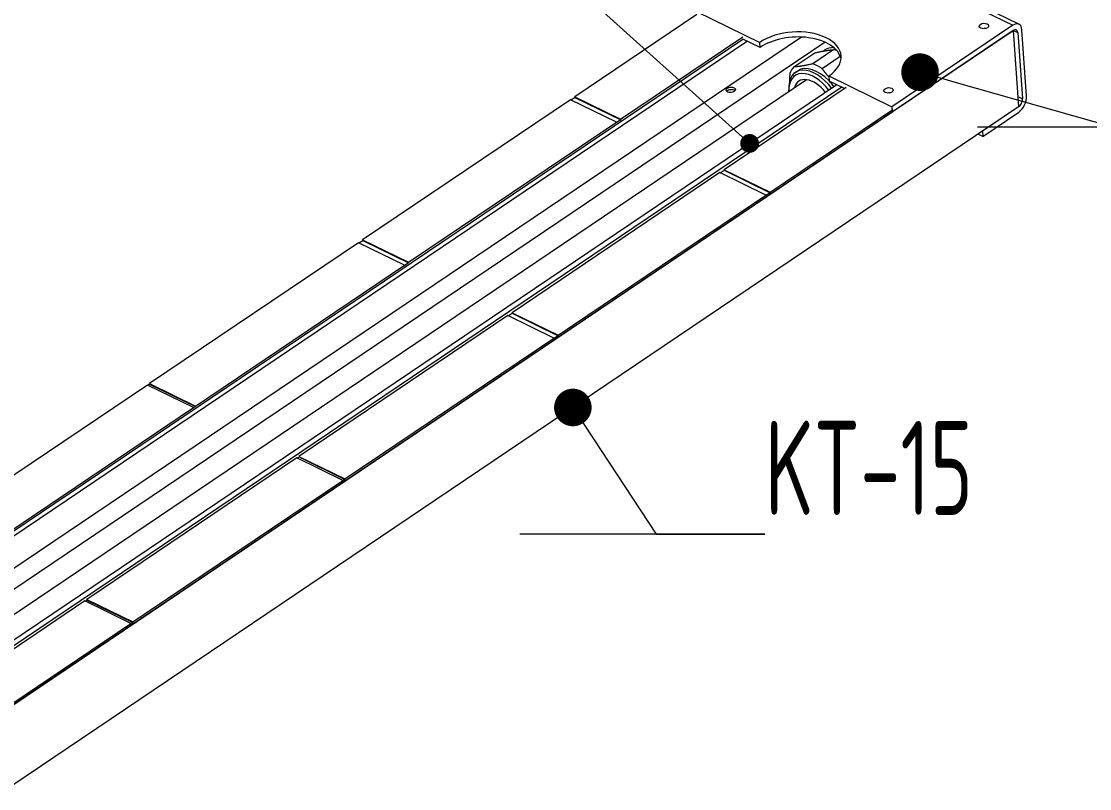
# Model space of a CAD drawing. Header units: millimetres. Extents: x -46397 to 283259, y -8690 to 23983.
# Drawn here: x 231209.1 to 231464.9, y -16 to 167.7 of the extents above; entities that cross this region are included whole.
import ezdxf
from ezdxf import colors
from ezdxf.entities.mleader import LeaderData, LeaderLine
from ezdxf.math import Vec2, Vec3

# ---------------------------------------------------------------- set-up
doc = ezdxf.new("R2010")
doc.units = ezdxf.units.MM
doc.layers.add('Long_AM_Visible', color=30, linetype='Continuous', lineweight=25)
doc.styles.add('Long_Text', font='isocp.shx', dxfattribs={"width": 0.7})

# ---------------------------------------------------------------- blocks, each defined once
blk = doc.blocks.new('fdsfds')
at = {"layer": 'Long_AM_Visible', "lineweight": 13}
for p, q in [((477.4435996183602, 480.0072754056564), (502.1467109190708, 465.7449274463834)), ((503.6467109189543, 465.8935139149507), (478.7663458354946, 480.2581993934982)), ((426.8398387225752, 473.5832946232949), (396.3184454403527, 455.9617599957091)), ((426.8398387225752, 474.3181415461258), (441.4239160845464, 465.8980205553053)), ((-95.67704859926016, 159.1706824094545), (437.4464404404571, 466.9696723177731)), ((438.5071006122453, 466.3572998820855), (-93.75896588459727, 159.0533431097101)), ((451.4889721614018, 466.4603977181796), (-91.76194358456996, 152.8143352748411)), ((406.9250471581181, 449.8380356387606), (437.4464404404571, 467.4595702663319)), ((441.4239160845464, 464.6732756839156), (437.4464404404571, 466.9696723177731)), ((441.4239160845464, 464.6732756839156), (441.4239160845464, 465.8980205553053)), ((502.1467109190708, 465.7449274463834), (471.9178960232239, 448.2923130290546)), ((502.1467109190708, 464.5201825749937), (-98.18694630838581, 117.917383971213)), ((457.0642329727707, 464.8238165318726), (-96.83881327291601, 145.0277436770812)), ((456.4507400033472, 462.7635864425501), (456.828927165101, 462.9819329021811)), ((458.7454760139517, 463.4175430156865), (458.9223689030332, 463.5196721727953)), ((471.9178960232239, 447.0675681576649), (502.1467109190708, 464.5201825749937)), ((502.1467109190708, 464.5201825749937), (503.2073710908589, 463.9078101393061)), ((502.1467109190708, 464.5201825749937), (502.1467109190708, 446.149009504119)), ((503.2073710908589, 463.9078101393061), (503.2073710908589, 447.9861268111963)), ((504.2680312626471, 448.5984992468984), (504.2680312626471, 464.5201825749937)), ((449.1347364678222, 459.4418790369346), (454.4256265959411, 462.496575876703)), ((459.0276656099304, 462.9076134224852), (453.7367754816951, 459.8529165827022)), ((455.8699285585608, 458.6213400795641), (460.4415629075083, 461.2607744015513)), ((449.4248211618687, 458.1132500861531), (450.0141504697676, 458.4534995207323)), ((-90.32283893230488, 143.1132467896641), (451.9672801565321, 456.2045930243148)), ((395.2577852685645, 455.349387560007), (343.285436851409, 425.3431382109229)), ((405.8643869863299, 449.2256632030585), (395.2577852685645, 455.349387560007)), ((395.3638512857433, 455.2881503164353), (396.3184454403527, 455.8392855085658)), ((396.3184454403527, 455.9617599957091), (406.9250471581181, 449.8380356387606)), ((396.3184454403527, 455.8392855085658), (396.3184454403527, 455.9617599957091)), ((396.3184454403527, 455.8392855085658), (406.9250471581181, 449.7155611516173)), ((457.3338186612527, 456.7124340198752), (457.3338186612527, 455.4876891484855)), ((457.3338186612527, 456.7124340198752), (471.9178960232239, 448.2923130290546)), ((460.8870302367432, 453.4362414889001), (457.3338186612527, 455.4876891484855)), ((459.1522845631407, 454.4377973705377), (-79.66308270106674, 143.3526000371166)), ((460.2506341336702, 453.8036649503156), (-78.5647331305372, 142.7184676168945)), ((461.3112943054584, 453.6811904631722), (430.7899010232359, 436.0596558355865)), ((447.5862721331359, 453.675216862739), (447.5862721331359, 454.0494253180768)), ((353.8920385691745, 419.2194138539744), (405.8643869863299, 449.2256632030585)), ((406.9250471581181, 449.7155611516173), (405.8643869863299, 449.1031887159152)), ((405.8643869863299, 449.1031887159152), (405.8643869863299, 449.2256632030585)), ((406.9250471581181, 449.8380356387606), (406.9250471581181, 449.7155611516173)), ((441.3965027410013, 429.9359314786379), (472.0650347172923, 447.642416670813)), ((471.9178960232239, 448.2923130290546), (471.9178960232239, 447.0675681576649)), ((472.0650347172923, 447.1525187222542), (472.0650347172923, 447.642416670813)), ((503.2073710908589, 447.9861268111963), (502.1467109190708, 448.5984992468984)), ((502.1467109190708, 446.149009504119), (-98.18694630838581, 99.54621090033834)), ((-67.95813141277176, 135.3699983885417), (472.0650347172923, 447.1525187222542)), ((502.1467109190708, 446.149009504119), (493.1310994589876, 440.9438438007019)), ((493.1310994589876, 439.7190989293122), (502.1467109190708, 444.9242646327293)), ((493.1310994589876, 439.7190989293122), (492.0704392871994, 440.3314713650143)), ((493.1310994589876, 440.9438438007019), (493.1310994589876, 439.7190989293122)), ((429.7292408514477, 435.4472833998989), (377.7568924341758, 405.4410340508148)), ((440.3358425692131, 429.3235590429358), (429.7292408514477, 435.4472833998989)), ((429.8353068686265, 435.3860461563272), (430.7899010232359, 435.9371813484431)), ((430.7899010232359, 436.0596558355865), (441.3965027410013, 429.9359314786379)), ((430.7899010232359, 435.9371813484431), (430.7899010232359, 436.0596558355865)), ((430.7899010232359, 435.9371813484431), (441.3965027410013, 429.8134569914946)), ((441.3965027410013, 429.8134569914946), (440.3358425692131, 429.2010845557925)), ((441.3965027410013, 429.9359314786379), (441.3965027410013, 429.8134569914946)), ((388.3634941520577, 399.3173096938517), (440.3358425692131, 429.3235590429358)), ((440.3358425692131, 429.2010845557925), (440.3358425692131, 429.3235590429358)), ((342.2247766796208, 424.7307657752353), (289.9872632194019, 394.5714233172148)), ((352.8313783973863, 418.6070414182723), (342.2247766796208, 424.7307657752353)), ((342.3308426967997, 424.6695285316637), (343.285436851409, 425.2206637237941)), ((343.285436851409, 425.3431382109229), (353.8920385691745, 419.2194138539744)), ((343.285436851409, 425.2206637237941), (343.285436851409, 425.3431382109229)), ((343.285436851409, 425.2206637237941), (353.8920385691745, 419.0969393668311)), ((300.5938649371674, 388.4476989602517), (352.8313783973863, 418.6070414182723)), ((353.8920385691745, 419.0969393668311), (352.8313783973863, 418.4845669311289)), ((352.8313783973863, 418.4845669311289), (352.8313783973863, 418.6070414182723)), ((353.8920385691745, 419.2194138539744), (353.8920385691745, 419.0969393668311)), ((376.6962322623876, 404.8286616151127), (324.4587188021687, 374.6693191570921)), ((387.3028339802695, 398.7049372581641), (376.6962322623876, 404.8286616151127)), ((376.8022982795665, 404.767424371541), (377.7568924341758, 405.3185595636714)), ((377.7568924341758, 405.4410340508148), (388.3634941520577, 399.3173096938517)), ((377.7568924341758, 405.3185595636714), (377.7568924341758, 405.4410340508148)), ((377.7568924341758, 405.3185595636714), (388.3634941520577, 399.1948352067084)), ((388.3634941520577, 399.1948352067084), (387.3028339802695, 398.5824627710208)), ((388.3634941520577, 399.3173096938517), (388.3634941520577, 399.1948352067084)), ((335.0653205199342, 368.545594800129), (387.3028339802695, 398.7049372581641)), ((387.3028339802695, 398.5824627710208), (387.3028339802695, 398.7049372581641)), ((289.4569331335078, 394.2652370993565), (236.9542546303419, 363.9528015324286)), ((300.0635348512733, 388.1415127424079), (289.4569331335078, 394.2652370993565)), ((289.5629991506867, 394.2039998557848), (289.9872632194019, 394.4489488300715)), ((289.9872632194019, 394.5714233172148), (300.5938649371674, 388.4476989602517)), ((289.9872632194019, 394.4489488300715), (289.9872632194019, 394.5714233172148)), ((289.9872632194019, 394.4489488300715), (300.5938649371674, 388.3252244731084)), ((247.5608563482238, 357.8290771754801), (300.0635348512733, 388.1415127424079)), ((300.5938649371674, 388.3252244731084), (300.0635348512733, 388.0190382552646)), ((300.0635348512733, 388.0190382552646), (300.0635348512733, 388.1415127424079)), ((300.5938649371674, 388.4476989602517), (300.5938649371674, 388.3252244731084)), ((323.9283887162746, 374.3631329392483), (271.4257102132251, 344.0506973723059)), ((334.5349904340401, 368.2394085822853), (323.9283887162746, 374.3631329392483)), ((324.0344547334535, 374.3018956956766), (324.4587188021687, 374.5468446699488)), ((324.4587188021687, 374.6693191570921), (335.0653205199342, 368.545594800129)), ((324.4587188021687, 374.5468446699488), (324.4587188021687, 374.6693191570921)), ((324.4587188021687, 374.5468446699488), (335.0653205199342, 368.4231203130003)), ((335.0653205199342, 368.4231203130003), (334.5349904340401, 368.1169340951419)), ((335.0653205199342, 368.545594800129), (335.0653205199342, 368.4231203130003)), ((282.0323119309905, 337.9269730153574), (334.5349904340401, 368.2394085822853)), ((334.5349904340401, 368.1169340951419), (334.5349904340401, 368.2394085822853)), ((270.895380127331, 343.7445111544621), (218.3927016242815, 313.4320755875342)), ((281.5019818450965, 337.620786797499), (270.895380127331, 343.7445111544621)), ((271.0014461445098, 343.6832739108904), (271.4257102132251, 343.9282228851625)), ((271.4257102132251, 344.0506973723059), (282.0323119309905, 337.9269730153574)), ((271.4257102132251, 343.9282228851625), (271.4257102132251, 344.0506973723059)), ((271.4257102132251, 343.9282228851625), (282.0323119309905, 337.8044985282286)), ((282.0323119309905, 337.8044985282286), (281.5019818450965, 337.4983123103557)), ((282.0323119309905, 337.9269730153574), (282.0323119309905, 337.8044985282286)), ((228.9993033420469, 307.3083512305711), (281.5019818450965, 337.620786797499)), ((281.5019818450965, 337.4983123103557), (281.5019818450965, 337.620786797499))]:
    blk.add_line(p, q, dxfattribs=at)
for centre, major_axis, ratio, start_param, end_param in [((449.3788673729578, 461.3052272875902), (11.25, -6.713379852030243e-13), 0.5773502691896261, 5.497787143782181, 8.639379797371973), ((449.3788673729578, 460.080482416186), (11.25, 0), 0.5773502691896261, 0.09442114124753595, 2.356194490192215), ((502.1467109190708, 463.2954377035894), (1.500000000000334, 2.598076211353123), 0.5773502691897114, 5.497787143782285, 7.068583470577109), ((461.5247521650454, 454.8485254187362), (-4.695824999998965, 8.13340748345275), 0.5773502691895397, 5.878620983444335, 6.283185307179632), ((464.9819348202727, 456.8445307553302), (-4.762499999999326, 8.248891971048073), 0.5773502691895399, 0.3609540349561708, 0.3897607327974599), ((495.2524198024475, 464.8263687928375), (-1.124999999999984, -2.27682456221956e-16), 0.577350269189626, 4.372552070930322, 5.052225889838474), ((495.2524198024475, 464.8263687928375), (1.125000000000003, 4.456070928915423e-15), 0.5773502691896286, 1.230959417340662, 1.910633236249263), ((502.1467109190708, 463.2954377035894), (0.7500000000001712, 1.299038105676569), 0.5773502691897114, 5.497787143782301, 7.068583470577108), ((460.0942421483051, 454.0226200754514), (5.119687499998331, -8.86755886887627), 0.5773502691895396, 2.399762241416456, 2.504042999566671), ((453.8634711617779, 450.4252827691344), (-4.438649999999012, 7.687967317016177), 0.5773502691895397, 4.806082926668275, 7.068583470576815), ((454.8033520200697, 450.967923235683), (-5.119687499998854, 8.867558868875944), 0.5773502691895397, 0.1139508784252214, 0.4096478971732127), ((454.4528004696767, 450.7655322037281), (-4.438649999999014, 7.687967317016173), 0.5773502691895398, 5.02095660611533, 6.283185307179565), ((454.8033520200697, 450.967923235683), (5.119687499998371, -8.867558868876339), 0.5773502691895396, 2.208345980818667, 2.504042999566671), ((453.4425216561358, 450.1822474587207), (-4.140993749999081, 7.172411568825725), 0.5773502691895397, 4.812839657166005, 7.051901314263311), ((453.4425216561358, 450.1822474587207), (-3.333749999999255, 5.774224379733181), 0.5773502691895395, 4.837277740874409, 6.750331418188427), ((454.4528004696767, 450.7655322037281), (4.438649999999047, -7.687967317016238), 0.5773502691895397, 1.664490273078481, 1.863304085792146), ((433.7341298391984, 454.4160373860177), (-1.124999999999998, -7.663140955127545e-14), 0.5773502691896314, 3.63247533187896, 5.792302628889897), ((471.3875659373298, 451.0479889896924), (-1.125000000000022, -1.951563910473907e-16), 0.5773502691896263, 4.372552070930459, 5.052225889838474), ((471.3875659373298, 451.0479889896924), (1.125000000000028, 4.423544863740858e-15), 0.5773502691896286, 1.230959417341108, 1.91063323624868), ((502.1467109190708, 447.3737543755087), (-1.500000000000487, -2.598076211353032), 0.5773502691897116, 0.7853981633979457, 2.356194490192648), ((502.1467109190708, 447.3737543755087), (0.7500000000000937, 1.299038105676613), 0.5773502691897117, 3.926990816987143, 5.49778714378213)]:
    blk.add_ellipse(centre, major_axis=major_axis, ratio=ratio, start_param=start_param, end_param=end_param, dxfattribs=at)
for centre, major_axis, ratio in [((495.2524198024475, 466.0511136642272), (-1.125000000000001, 6.700369425960419e-14), 0.577350269189626), ((433.7341298391984, 455.0284098217053), (-1.125, -9.432558900623887e-15), 0.5773502691896313), ((471.3875659373298, 452.2727338610821), (-1.125, 6.700369425960421e-14), 0.5773502691896261)]:
    blk.add_ellipse(centre, major_axis=major_axis, ratio=ratio, dxfattribs=at)
for points, weights in [([(454.4256265959411, 462.496575876703), (457.0815303768904, 462.906987180726), (459.0276656099304, 462.9076134224852)], [2.193439202724585, 2.357947142928928, 2.193439202724584]), ([(448.0681599293312, 457.9245142116524), (447.9707684374589, 457.0263216381391), (447.9253835063137, 456.2037719360779)], [2.214173301912036, 2.257394269068372, 2.278117123719953]), ([(453.7367754816951, 459.8529165827022), (451.0808717007457, 459.4425052786792), (449.1347364678222, 459.4418790369346)], [2.214173301912032, 2.380236299555436, 2.214173301912032]), ([(457.3338186612527, 456.4946709181786), (456.5826182245219, 457.4980347312776), (455.8699285585608, 458.6213400795641)], [2.28969106989043, 2.272227284170583, 2.214173301912038]), ([(459.0618566588673, 454.3855887956125), (458.9664465319074, 454.4923791274596), (458.8725810384785, 454.5992842758242)], [2.279355028085318, 2.282373287843384, 2.284881183007649])]:
    blk.add_rational_spline(points, weights, degree=2, dxfattribs=at)
blk = doc.blocks.new('_Dot')
at = {"color": 0, "linetype": 'ByBlock', "lineweight": -2}
blk.add_line((-0.5, 0), (-1, 0), dxfattribs=at)
at = {"color": 0, "linetype": 'ByBlock', "const_width": 0.5}
blk.add_lwpolyline([(-0.25, 0, 1), (0.25, 0, 1)], format="xyb", close=True, dxfattribs=at)

msp = doc.modelspace()

# ---------------------------------------------------------------- block references
at = {"layer": 'Long_AM_Visible', "rotation": 4}
msp.add_blockref('fdsfds', (230978.0637425325, -332.9057171022796, 0.03133811828704747), dxfattribs=at)

# ---------------------------------------------------------------- leaders
at = {"layer": 'Long_AM_Visible'}
ml = msp.add_multileader_mtext('Standard', dxfattribs=at)
ml.set_content('KT-13', color=2, style='Long_Text')
ml.set_leader_properties(color=3, lineweight=9)
ml.set_arrow_properties(name='DOT')
ml.build(insert=Vec2(0, 0))
ml.multileader.update_dxf_attribs({"text_left_attachment_type": 5, "text_right_attachment_type": 5, "dogleg_length": 25.98228574788498, "arrow_head_size": 4.5})
ctx = ml.context
ctx.base_point, ctx.char_height, ctx.arrow_head_size, ctx.landing_gap_size, ctx.plane_origin = Vec3(231228.4242727256, 208.5399176564242, 0.03133811828704747), 22.5, 4.5, 0, Vec3(231246.0500815182, 122.8996042751896, 0.03133811828704747)
ctx.left_attachment, ctx.right_attachment = 5, 5
notes = []
notes.append((ctx, [(0, (1, 1, 0), (231305.5376948342, 208.5399176564242, 0.03133811828704747), (-1, 0), 25.98228574788498, [(0, [(231383.4966519713, 138.447566908726, 0.03133811828704747)], 0, [])])]))
ctx.mtext.insert, ctx.mtext.width, ctx.mtext.defined_height, ctx.mtext.flow_direction = Vec3(231218.1561935338, 235.6320049688366, 0.03133811828704747), 88.17248092396767, 74.6983268972981, 5
ml = msp.add_multileader_mtext('Standard', dxfattribs=at)
ml.set_content('KT-14', color=2, style='Long_Text')
ml.set_leader_properties(color=3, lineweight=9)
ml.set_arrow_properties(name='DOT')
ml.build(insert=Vec2(0, 0))
ml.multileader.update_dxf_attribs({"text_left_attachment_type": 5, "text_right_attachment_type": 5, "dogleg_length": 25.98228574788498, "arrow_head_size": 9})
ctx = ml.context
ctx.base_point, ctx.char_height, ctx.arrow_head_size, ctx.landing_gap_size, ctx.plane_origin = Vec3(231496.6769141847, 142.3658645818577, 0.03133811828704747), 22.5, 9, 0, Vec3(231530.1822417529, 56.72555120062316, 0.03133811828704747)
ctx.left_attachment, ctx.right_attachment = 5, 5
notes.append((ctx, [(0, (1, 1, 0), (231470.6946284368, 142.3658645818577, 0.03133811828704747), (1, 0), 25.98228574788498, [(0, [(231424.3031936896, 155.5083533121215, 0.03133811828704747)], 0, [])])]))
ctx.mtext.insert, ctx.mtext.width, ctx.mtext.defined_height, ctx.mtext.flow_direction = Vec3(231496.6769141847, 169.4579518942701, 0.03133811828704747), 194.7324415470939, 74.6983268972981, 5
ml = msp.add_multileader_mtext('Standard', dxfattribs=at)
ml.set_content('KT-15', color=2, style='Long_Text')
ml.set_leader_properties(color=3, lineweight=9)
ml.set_arrow_properties(name='DOT')
ml.build(insert=Vec2(0, 0))
ml.multileader.update_dxf_attribs({"text_left_attachment_type": 5, "text_right_attachment_type": 5, "dogleg_length": 25.98228574788498, "arrow_head_size": 9})
ctx = ml.context
ctx.base_point, ctx.char_height, ctx.arrow_head_size, ctx.landing_gap_size, ctx.plane_origin = Vec3(231387.1350273614, 44.89738223889435, 0.03133811828704747), 22.5, 9, 0, Vec3(231420.6403549295, -40.74293114233296, 0.03133811828704747)
ctx.left_attachment, ctx.right_attachment = 5, 5
notes.append((ctx, [(0, (1, 1, 0), (231361.1527416135, 44.89738223889435, 0.03133811828704747), (1, 0), 25.98228574788498, [(0, [(231341.172894121, 75.2194301755735, 0.03133811828704747)], 0, [])])]))
ctx.mtext.insert, ctx.mtext.width, ctx.mtext.defined_height, ctx.mtext.flow_direction = Vec3(231387.1350273614, 71.98946955131396, 0.03133811828704747), 194.7324415470939, 74.6983268972981, 5
for ctx, leaders in notes:
    for number, flags, end, landing, length, lines in leaders:
        leader = LeaderData()
        leader.index, (leader.has_last_leader_line, leader.has_dogleg_vector, leader.attachment_direction) = number, flags
        leader.last_leader_point, leader.dogleg_vector, leader.dogleg_length = Vec3(end), Vec3(landing), length
        for number, points, colour, breaks in lines:
            line = LeaderLine()
            line.index, line.vertices, line.color, line.breaks = number, Vec3.list(points), colors.encode_raw_color(colour), breaks
            leader.lines.append(line)
        ctx.leaders.append(leader)

doc.saveas('drawing.dxf')
